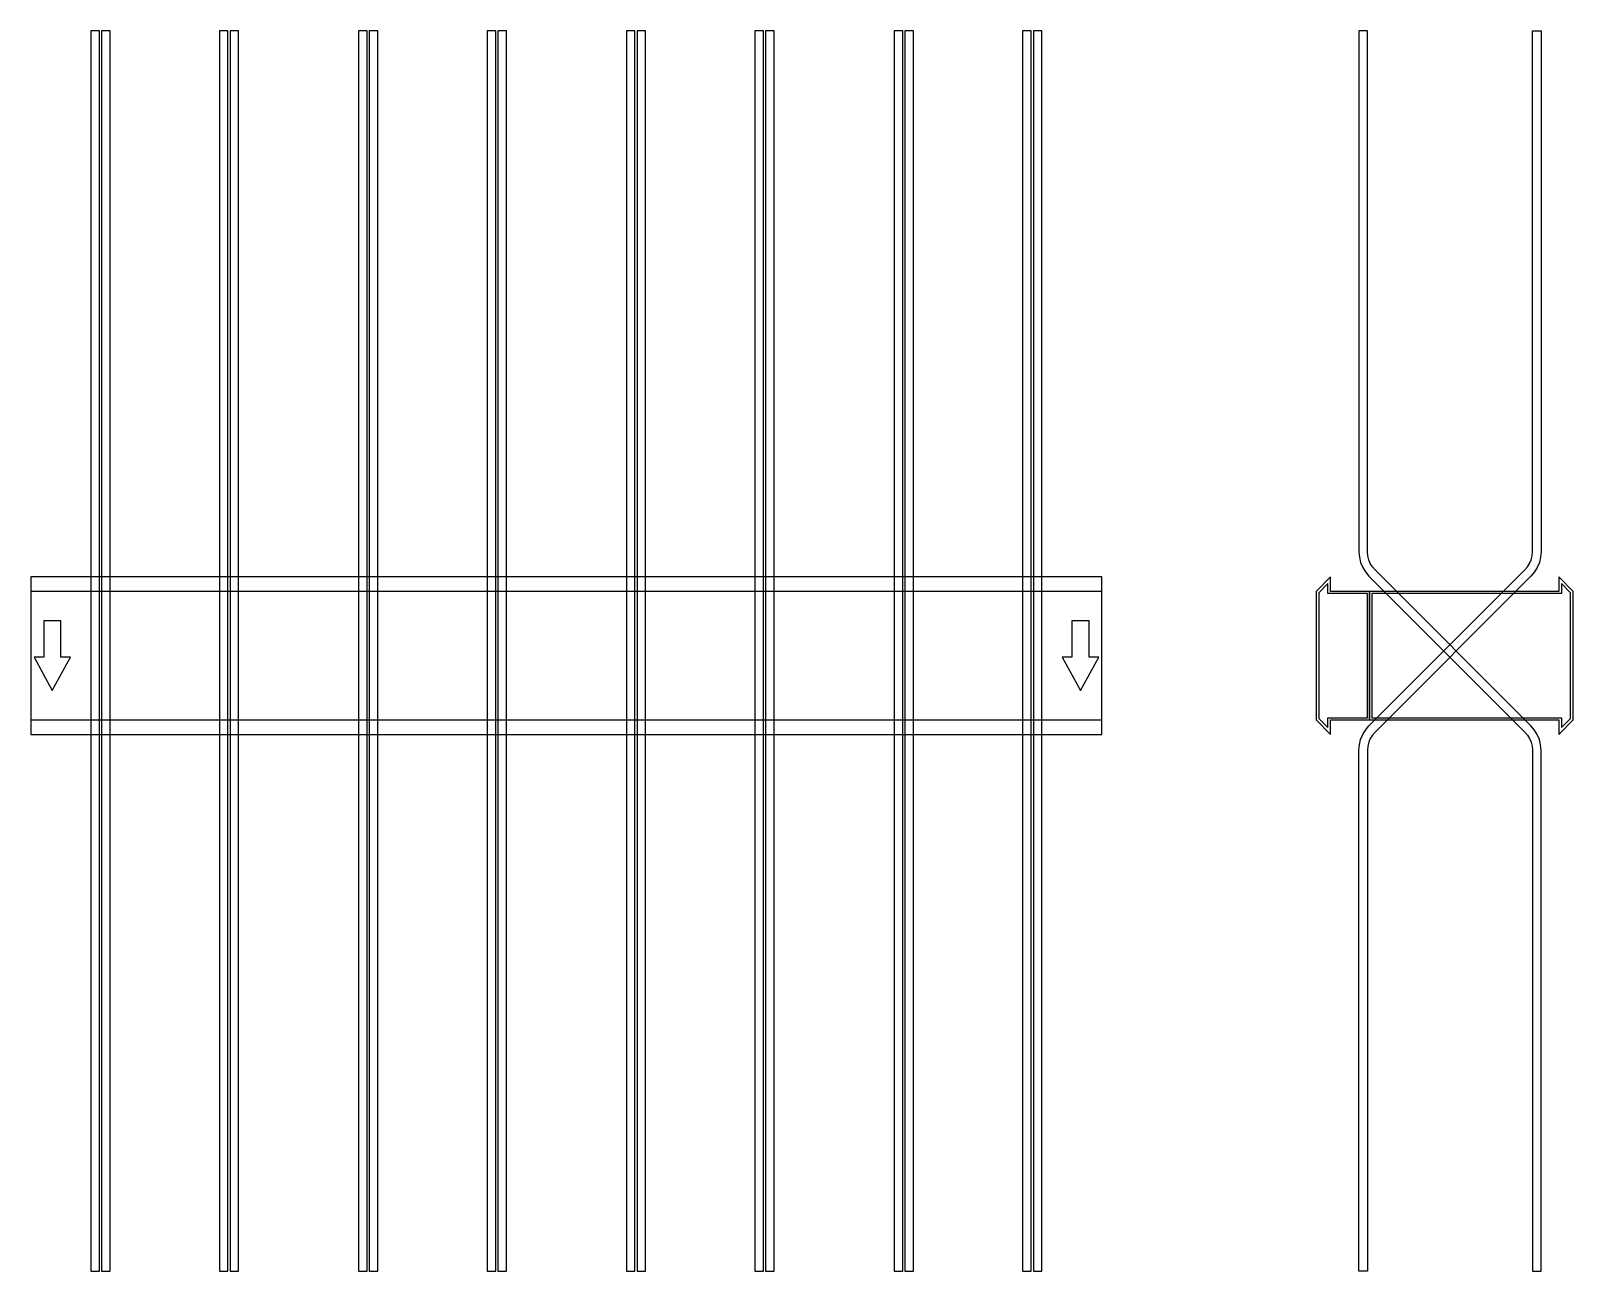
# Model space of a CAD drawing. Extents: x 0 to 1440, y -575 to 583.
import ezdxf

# ---------------------------------------------------------------- set-up
doc = ezdxf.new("R2010")
doc.units = 0
doc.layers.add('Halfen', color=7, linetype='CONTINUOUS')

msp = doc.modelspace()

# ---------------------------------------------------------------- linework, layer by layer
at = {"layer": 'Halfen', "color": 7}
for points in [[(64, -574.569), (64, 583.197), (56, 583.197), (56, -574.569)], [(74, -574.569), (74, 583.197), (66, 583.197), (66, -574.569)], [(184, -574.569), (184, 583.197), (176, 583.197), (176, -574.569)], [(194, -574.569), (194, 583.197), (186, 583.197), (186, -574.569)], [(314, -574.569), (314, 583.197), (306, 583.197), (306, -574.569)], [(324, -574.569), (324, 583.197), (316, 583.197), (316, -574.569)], [(434, -574.569), (434, 583.197), (426, 583.197), (426, -574.569)], [(444, -574.569), (444, 583.197), (436, 583.197), (436, -574.569)], [(564, -574.569), (564, 583.197), (556, 583.197), (556, -574.569)], [(574, -574.569), (574, 583.197), (566, 583.197), (566, -574.569)], [(684, -574.569), (684, 583.197), (676, 583.197), (676, -574.569)], [(694, -574.569), (694, 583.197), (686, 583.197), (686, -574.569)], [(814, -574.569), (814, 583.197), (806, 583.197), (806, -574.569)], [(824, -574.569), (824, 583.197), (816, 583.197), (816, -574.569)], [(934, -574.569), (934, 583.197), (926, 583.197), (926, -574.569)], [(944, -574.569), (944, 583.197), (936, 583.197), (936, -574.569)], [(1410, -574.569), (1410, -88.284), (1409.606, -83.278), (1408.434, -78.396), (1406.512, -73.757), (1403.889, -69.475), (1400.627, -65.657), (1255.029, 79.941), (1252.584, 82.805), (1250.616, 86.016), (1249.175, 89.495), (1248.295, 93.157), (1248, 96.912), (1248, 583.197), (1240, 583.197), (1240, 96.912), (1240.394, 91.906), (1241.566, 87.023), (1243.488, 82.384), (1246.111, 78.103), (1249.373, 74.284), (1394.971, -71.314), (1397.416, -74.177), (1399.384, -77.388), (1400.825, -80.868), (1401.705, -84.53), (1402, -88.284), (1402, -574.569)], [(1240, -574.569), (1240, -88.284), (1240.394, -83.278), (1241.566, -78.396), (1243.488, -73.757), (1246.111, -69.475), (1249.373, -65.657), (1394.971, 79.941), (1397.416, 82.805), (1399.384, 86.016), (1400.825, 89.495), (1401.705, 93.157), (1402, 96.912), (1402, 583.197), (1410, 583.197), (1410, 96.912), (1409.606, 91.906), (1408.434, 87.023), (1406.512, 82.384), (1403.889, 78.103), (1400.627, 74.284), (1255.029, -71.314), (1252.584, -74.177), (1250.616, -77.388), (1249.175, -80.868), (1248.295, -84.53), (1248, -88.284), (1248, -574.569)], [(0, -73.5), (1000, -73.5), (1000, 73.5), (0, 73.5)], [(1250, -60), (1250, 60), (1213.5, 60), (1213.5, 73.5), (1200, 60), (1200, -60), (1213.5, -73.5), (1213.5, -60)], [(1440, -60), (1440, 60), (1426.5, 73.5), (1426.5, 60), (1250, 60), (1250, -60), (1426.5, -60), (1426.5, -73.5)], [(0, -60), (1000, -60), (1000, 60), (0, 60)], [(1248, -58), (1248, 58), (1211, 58), (1211, 67.25), (1202.5, 58.75), (1202.5, -58.75), (1211, -67.25), (1211, -58)], [(1437.5, -58.75), (1437.5, 58.75), (1429, 67.25), (1429, 58), (1252, 58), (1252, -58), (1429, -58), (1429, -67.25)], [(20, -32.5), (37, -1.5), (28, -1.5), (28, 32.5), (12, 32.5), (12, -1.5), (3, -1.5)], [(980, -32.5), (997, -1.5), (988, -1.5), (988, 32.5), (972, 32.5), (972, -1.5), (963, -1.5)]]:
    msp.add_lwpolyline(points, close=True, dxfattribs=at)

doc.saveas('drawing.dxf')
